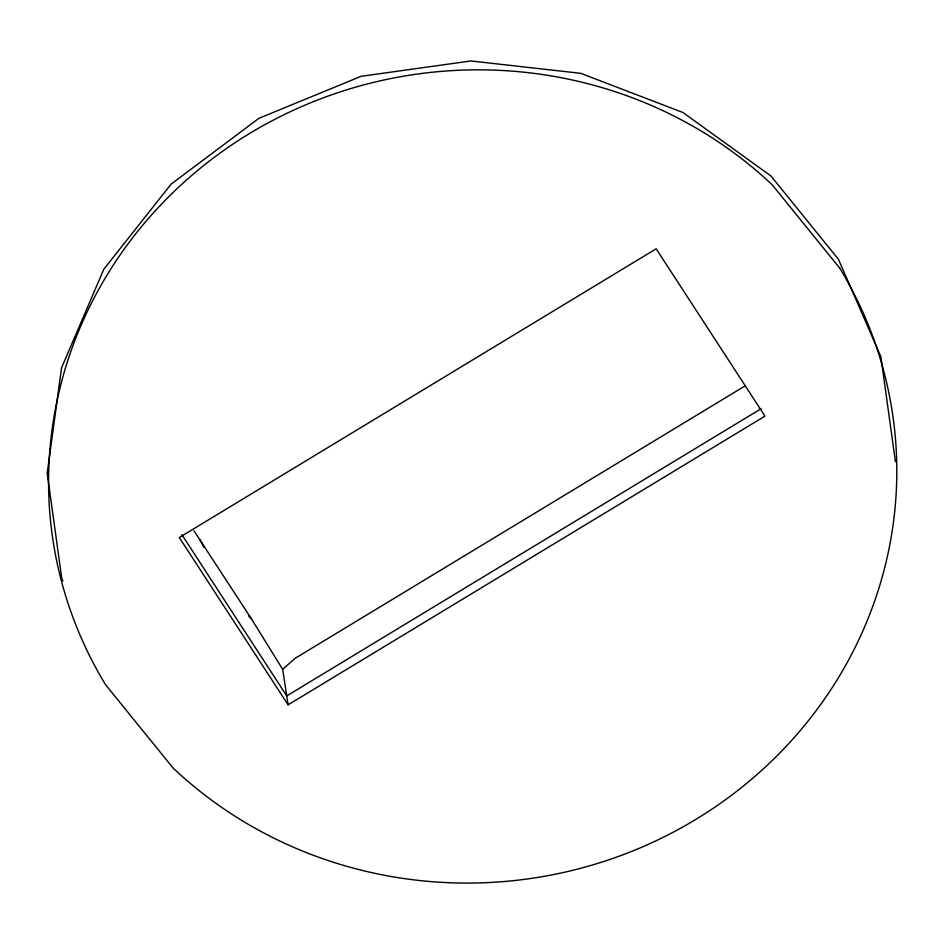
<?xml version="1.0" encoding="UTF-8"?>
<svg xmlns="http://www.w3.org/2000/svg" width="944" height="944" viewBox="0 0 944 944"><rect width="100%" height="100%" fill="white"/><g stroke="black" fill="none" stroke-linecap="round" stroke-linejoin="round"><path stroke-width="1.42" d="M288.109 704.838L179.301 537.525L656.163 248.815L764.97 416.127L288.109 704.838L282.669 669.308L295.165 658.298L745.477 385.671M761.088 408.728L286.74 695.917L181.932 534.752M248.673 615.995L251.6 619.134L282.669 669.308M193.945 530.717L251.6 619.134M199.892 539.602L203.963 547.343M62.918 580.997L61.761 578.33L47.2 473.286L61.549 367.865L103.816 269.229L171.135 184.104L258.916 118.307L361.163 76.299L470.914 60.959L580.702 73.325L683.031 112.548L770.929 175.973L838.414 259.258L880.882 356.749L895.431 461.781M839.782 268.19L772.298 184.894A424.529 406.191 -8.7 0 0 214.182 157.4A424.529 406.191 -8.7 0 0 105.586 684.742L173.071 768.027A424.529 406.191 -8.7 0 0 731.187 795.521A424.529 406.191 -8.7 0 0 839.782 268.19"/></g></svg>
